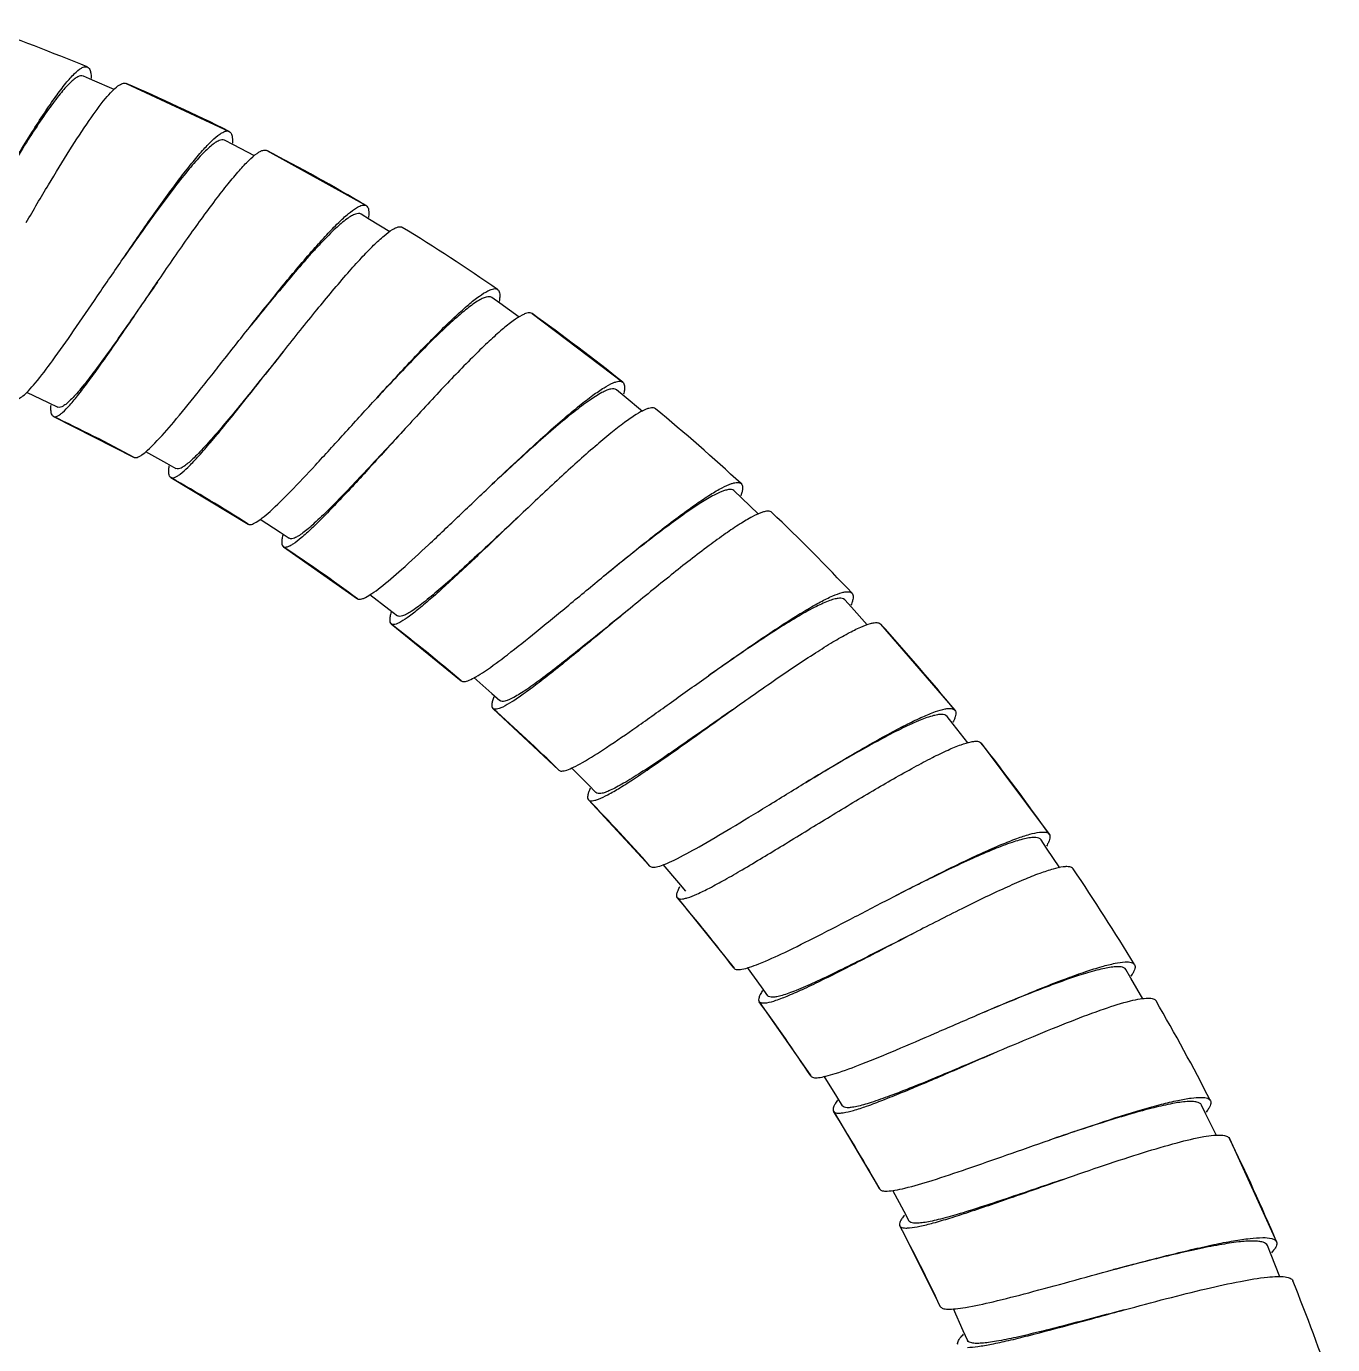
# Model space of a CAD drawing. Header units: millimetres. Extents: x 1035 to 2065, y 1005 to 1731.
# Drawn here: x 1370.7 to 1433.4, y 1476.9 to 1540.2 of the extents above; entities that cross this region are included whole.
import ezdxf

# ---------------------------------------------------------------- set-up
doc = ezdxf.new("R2010")
doc.units = ezdxf.units.MM

msp = doc.modelspace()

# ---------------------------------------------------------------- linework, layer by layer
at = {"color": 7, "linetype": 'Continuous'}
for p, q in [((1375.447, 1537.466), (1380.397, 1535.162)), ((1382.199, 1534.245), (1386.974, 1531.597)), ((1394.937, 1526.415), (1399.292, 1523.121)), ((1371.962, 1521.474), (1375.829, 1519.513)), ((1377.593, 1518.539), (1377.593, 1518.539)), ((1377.593, 1518.539), (1381.312, 1516.31)), ((1383.004, 1515.213), (1383.004, 1515.213)), ((1383.004, 1515.213), (1386.556, 1512.727)), ((1410.262, 1512.318), (1409.942, 1512.673)), ((1411.029, 1511.469), (1410.262, 1512.318)), ((1388.166, 1511.514), (1391.534, 1508.784)), ((1411.667, 1511.511), (1415.231, 1507.375)), ((1393.054, 1507.46), (1396.221, 1504.498)), ((1415.15, 1506.703), (1414.857, 1507.08)), ((1415.857, 1505.8), (1415.15, 1506.703)), ((1416.497, 1505.797), (1419.76, 1501.42)), ((1397.644, 1503.07), (1400.594, 1499.893)), ((1419.634, 1500.753), (1419.367, 1501.149)), ((1420.273, 1499.806), (1419.634, 1500.753)), ((1401.213, 1499.965), (1401.957, 1499.09)), ((1401.957, 1499.09), (1402.295, 1498.69)), ((1401.913, 1498.368), (1401.913, 1498.368)), ((1401.913, 1498.368), (1404.631, 1494.99)), ((1405.255, 1495.018), (1405.936, 1494.092)), ((1423.683, 1494.505), (1423.445, 1494.919)), ((1424.255, 1493.514), (1423.683, 1494.505)), ((1405.936, 1494.092), (1406.244, 1493.67)), ((1405.839, 1493.376), (1405.839, 1493.376)), ((1405.839, 1493.376), (1408.312, 1489.815)), ((1408.935, 1489.799), (1409.549, 1488.826)), ((1409.549, 1488.826), (1409.826, 1488.385)), ((1409.403, 1488.119), (1411.618, 1484.392)), ((1427.282, 1487.988), (1427.074, 1488.418)), ((1427.782, 1486.957), (1427.282, 1487.988)), ((1428.407, 1486.82), (1428.407, 1486.819)), ((1428.407, 1486.82), (1430.676, 1481.854)), ((1412.239, 1484.332), (1412.782, 1483.32)), ((1412.782, 1483.32), (1413.028, 1482.859)), ((1412.586, 1482.624), (1414.533, 1478.75)), ((1430.413, 1481.228), (1430.235, 1481.672)), ((1430.676, 1481.854), (1430.676, 1481.854)), ((1430.838, 1480.167), (1430.413, 1481.228)), ((1415.15, 1478.646), (1415.62, 1477.598)), ((1415.62, 1477.598), (1415.833, 1477.122))]:
    msp.add_line(p, q, dxfattribs=at)
for points in [[(1374.883, 1537.166), (1373.834, 1537.625), (1373.397, 1537.817)], [(1381.614, 1533.985), (1380.599, 1534.517), (1380.177, 1534.739)], [(1388.105, 1530.337), (1387.133, 1530.937), (1386.727, 1531.189)], [(1394.321, 1526.24), (1393.393, 1526.909), (1393.006, 1527.188)], [(1370.667, 1522.642), (1371.706, 1522.15), (1372.178, 1521.925)], [(1400.234, 1521.714), (1399.354, 1522.448), (1398.988, 1522.754)], [(1376.386, 1519.797), (1377.388, 1519.232), (1377.842, 1518.975)], [(1405.813, 1516.783), (1404.987, 1517.577), (1404.645, 1517.907)], [(1381.887, 1516.552), (1382.846, 1515.918), (1383.281, 1515.629)], [(1387.146, 1512.928), (1388.058, 1512.229), (1388.472, 1511.91)], [(1392.139, 1508.943), (1392.999, 1508.181), (1393.389, 1507.834)], [(1396.834, 1504.614), (1397.639, 1503.792), (1398.002, 1503.42)]]:
    msp.add_lwpolyline(points, dxfattribs=at)
for centre, radius, start, end in [((1333.251, 1440.335), 105.901, 67.61284, 70.56701), ((1333.248, 1440.327), 105.909, 63.56492, 66.51886), ((1333.254, 1440.338), 105.897, 59.5169, 62.47119), ((1333.257, 1440.341), 105.892, 55.46889, 58.42339), ((1333.257, 1440.339), 105.894, 51.42096, 54.37538), ((1333.255, 1440.34), 89.894, 61.73162, 64.49536), ((1333.252, 1440.331), 105.903, 47.37312, 50.3272), ((1333.252, 1440.334), 89.901, 57.6837, 60.44726), ((1333.25, 1440.329), 105.906, 43.32517, 46.2792), ((1333.248, 1440.328), 89.908, 53.63575, 56.39908), ((1333.255, 1440.336), 89.897, 49.58774, 52.35135), ((1333.259, 1440.336), 105.895, 39.27713, 42.23152), ((1333.259, 1440.338), 89.893, 45.53979, 48.30357), ((1333.262, 1440.337), 105.892, 35.22918, 38.18363), ((1333.259, 1440.336), 89.895, 41.4919, 44.25556), ((1333.26, 1440.334), 105.895, 31.18125, 34.13564), ((1333.253, 1440.33), 89.903, 37.44394, 40.20745), ((1333.251, 1440.329), 89.905, 33.39598, 36.15939), ((1333.25, 1440.328), 105.907, 27.1334, 30.0874), ((1333.259, 1440.333), 89.896, 29.34802, 32.11163), ((1333.254, 1440.329), 105.903, 23.08543, 26.03953), ((1333.262, 1440.333), 89.893, 25.30009, 28.06384), ((1333.263, 1440.332), 105.893, 19.03734, 21.9918)]:
    msp.add_arc(centre, radius, start, end, dxfattribs=at)
for points, knots in [([(1368.927, 1531.795), (1369.372, 1532.557), (1370.028, 1533.668), (1370.899, 1535.08), (1371.494, 1536.005), (1372.037, 1536.797), (1372.515, 1537.434), (1372.919, 1537.897), (1373.182, 1538.131), (1373.305, 1538.201)], [0, 0, 0, 0, 0.339761, 0.496617, 0.639052, 0.763309, 0.866223, 0.945432, 1, 1, 1, 1]), ([(1373.395, 1537.814), (1373.314, 1537.849), (1373.138, 1537.797), (1372.942, 1537.66), (1372.646, 1537.396), (1372.235, 1536.915), (1371.685, 1536.178), (1371.062, 1535.259), (1370.122, 1533.787), (1369.413, 1532.61), (1368.928, 1531.797)], [0, 0, 0, 0, 0.035025, 0.062022, 0.096718, 0.189584, 0.311567, 0.458874, 0.626898, 1, 1, 1, 1]), ([(1373.305, 1538.201), (1373.331, 1538.216), (1373.415, 1538.259), (1373.523, 1538.279), (1373.584, 1538.254)], [0, 0, 0, 0, 0.31312, 1, 1, 1, 1]), ([(1373.584, 1538.254), (1373.653, 1538.226), (1373.73, 1538.096), (1373.766, 1537.903), (1373.775, 1537.775), (1373.776, 1537.705)], [0, 0, 0, 0, 0.37215, 0.648604, 1, 1, 1, 1]), ([(1374.459, 1536.736), (1374.562, 1536.86), (1374.749, 1537.073), (1374.991, 1537.3), (1375.164, 1537.417), (1375.291, 1537.478), (1375.395, 1537.488), (1375.447, 1537.466)], [0, 0, 0, 0, 0.379195, 0.667318, 0.777741, 0.867496, 1, 1, 1, 1]), ([(1370.653, 1530.786), (1371.006, 1531.392), (1371.693, 1532.56), (1372.693, 1534.198), (1373.594, 1535.586), (1374.18, 1536.399), (1374.459, 1536.736)], [0, 0, 0, 0, 0.297558, 0.575254, 0.814569, 1, 1, 1, 1]), ([(1375.295, 1529.048), (1375.762, 1529.731), (1376.652, 1531.022), (1377.754, 1532.549), (1378.569, 1533.595), (1379.084, 1534.21), (1379.528, 1534.683), (1379.812, 1534.935), (1379.945, 1535.028)], [0, 0, 0, 0, 0.326829, 0.619333, 0.744001, 0.85035, 0.936145, 1, 1, 1, 1]), ([(1380.176, 1534.738), (1380.097, 1534.779), (1379.917, 1534.739), (1379.712, 1534.613), (1379.398, 1534.37), (1378.954, 1533.919), (1378.353, 1533.222), (1377.668, 1532.35), (1376.626, 1530.949), (1375.837, 1529.827), (1375.297, 1529.051)], [0, 0, 0, 0, 0.03509, 0.06226, 0.097152, 0.190047, 0.31195, 0.459335, 0.627248, 1, 1, 1, 1]), ([(1379.945, 1535.028), (1379.99, 1535.059), (1380.074, 1535.112), (1380.22, 1535.179), (1380.34, 1535.19), (1380.397, 1535.162)], [0, 0, 0, 0, 0.3385, 0.610981, 1, 1, 1, 1]), ([(1380.397, 1535.162), (1380.464, 1535.129), (1380.53, 1534.994), (1380.553, 1534.799), (1380.553, 1534.671), (1380.549, 1534.6)], [0, 0, 0, 0, 0.372015, 0.648496, 1, 1, 1, 1]), ([(1376.946, 1527.92), (1377.424, 1528.621), (1378.339, 1529.95), (1379.475, 1531.525), (1380.314, 1532.609), (1380.845, 1533.249), (1381.303, 1533.742), (1381.597, 1534.006), (1381.734, 1534.103)], [0, 0, 0, 0, 0.324779, 0.617504, 0.742672, 0.849559, 0.935838, 1, 1, 1, 1]), ([(1381.734, 1534.103), (1381.78, 1534.136), (1381.868, 1534.192), (1382.017, 1534.263), (1382.141, 1534.274), (1382.199, 1534.245)], [0, 0, 0, 0, 0.341639, 0.614714, 1, 1, 1, 1]), ([(1381.454, 1525.86), (1381.969, 1526.509), (1382.948, 1527.734), (1384.157, 1529.181), (1385.043, 1530.167), (1385.601, 1530.743), (1386.076, 1531.183), (1386.378, 1531.414), (1386.516, 1531.497)], [0, 0, 0, 0, 0.327035, 0.619638, 0.744296, 0.850588, 0.936286, 1, 1, 1, 1]), ([(1386.516, 1531.497), (1386.563, 1531.525), (1386.651, 1531.571), (1386.8, 1531.627), (1386.919, 1531.629), (1386.974, 1531.597)], [0, 0, 0, 0, 0.338161, 0.610511, 1, 1, 1, 1]), ([(1386.974, 1531.597), (1387.028, 1531.565), (1387.084, 1531.457), (1387.102, 1531.296), (1387.101, 1531.195), (1387.097, 1531.14)], [0, 0, 0, 0, 0.387637, 0.66, 1, 1, 1, 1]), ([(1386.727, 1531.188), (1386.652, 1531.235), (1386.47, 1531.209), (1386.256, 1531.101), (1385.927, 1530.883), (1385.452, 1530.465), (1384.941, 1529.95), (1384.475, 1529.45), (1383.941, 1528.854), (1382.919, 1527.664), (1382.051, 1526.599), (1381.456, 1525.862)], [0, 0, 0, 0, 0.034996, 0.061954, 0.096516, 0.189154, 0.311224, 0.382054, 0.458641, 0.626607, 1, 1, 1, 1]), ([(1383.021, 1524.618), (1383.548, 1525.284), (1384.555, 1526.545), (1385.798, 1528.035), (1386.712, 1529.058), (1387.287, 1529.659), (1387.779, 1530.118), (1388.09, 1530.36), (1388.234, 1530.447)], [0, 0, 0, 0, 0.324842, 0.617594, 0.742759, 0.849629, 0.935878, 1, 1, 1, 1]), ([(1388.234, 1530.447), (1388.282, 1530.476), (1388.373, 1530.526), (1388.527, 1530.586), (1388.651, 1530.588), (1388.706, 1530.555)], [0, 0, 0, 0, 0.341502, 0.614532, 1, 1, 1, 1]), ([(1371.087, 1523.079), (1371.378, 1523.426), (1372.002, 1524.255), (1372.987, 1525.658), (1374.104, 1527.296), (1374.888, 1528.453), (1375.295, 1529.048)], [0, 0, 0, 0, 0.185771, 0.425965, 0.703881, 1, 1, 1, 1]), ([(1376.948, 1527.922), (1376.397, 1527.131), (1375.601, 1525.978), (1374.572, 1524.52), (1373.901, 1523.602), (1373.391, 1522.945), (1373.027, 1522.521), (1372.803, 1522.281), (1372.604, 1522.097), (1372.421, 1521.958), (1372.252, 1521.891), (1372.178, 1521.926)], [0, 0, 0, 0, 0.373473, 0.542574, 0.691294, 0.814202, 0.864672, 0.90727, 0.94178, 0.968255, 1, 1, 1, 1]), ([(1372.395, 1521.669), (1372.519, 1521.778), (1372.787, 1522.063), (1373.209, 1522.577), (1373.706, 1523.233), (1374.495, 1524.334), (1375.581, 1525.911), (1376.474, 1527.229), (1376.946, 1527.92)], [0, 0, 0, 0, 0.064265, 0.150808, 0.257919, 0.383166, 0.67565, 1, 1, 1, 1]), ([(1387.372, 1522.244), (1387.931, 1522.854), (1388.994, 1524.006), (1390.3, 1525.363), (1391.253, 1526.283), (1391.85, 1526.82), (1392.355, 1527.225), (1392.673, 1527.435), (1392.817, 1527.508)], [0, 0, 0, 0, 0.326873, 0.619392, 0.744055, 0.850393, 0.936171, 1, 1, 1, 1]), ([(1393.005, 1527.187), (1392.933, 1527.239), (1392.75, 1527.224), (1392.529, 1527.131), (1392.185, 1526.935), (1391.681, 1526.551), (1390.989, 1525.946), (1390.187, 1525.179), (1388.959, 1523.938), (1388.019, 1522.938), (1387.374, 1522.245)], [0, 0, 0, 0, 0.035072, 0.062112, 0.09686, 0.189707, 0.311658, 0.458994, 0.627003, 1, 1, 1, 1]), ([(1392.817, 1527.508), (1392.866, 1527.532), (1392.957, 1527.573), (1393.111, 1527.619), (1393.231, 1527.613), (1393.283, 1527.577)], [0, 0, 0, 0, 0.338438, 0.610913, 1, 1, 1, 1]), ([(1393.283, 1527.577), (1393.335, 1527.541), (1393.382, 1527.43), (1393.39, 1527.27), (1393.381, 1527.17), (1393.374, 1527.115)], [0, 0, 0, 0, 0.388041, 0.660289, 1, 1, 1, 1]), ([(1394.937, 1526.415), (1394.885, 1526.452), (1394.76, 1526.458), (1394.602, 1526.41), (1394.507, 1526.367), (1394.456, 1526.34)], [0, 0, 0, 0, 0.385707, 0.658826, 1, 1, 1, 1]), ([(1376.83, 1520.196), (1377.144, 1520.521), (1377.826, 1521.305), (1378.909, 1522.635), (1380.14, 1524.194), (1381.006, 1525.294), (1381.454, 1525.86)], [0, 0, 0, 0, 0.185532, 0.425688, 0.703709, 1, 1, 1, 1]), ([(1394.456, 1526.34), (1394.307, 1526.264), (1393.98, 1526.043), (1393.457, 1525.62), (1392.841, 1525.062), (1391.857, 1524.107), (1390.514, 1522.707), (1389.421, 1521.52), (1388.848, 1520.894)], [0, 0, 0, 0, 0.064146, 0.150425, 0.257326, 0.382496, 0.675211, 1, 1, 1, 1]), ([(1383.023, 1524.619), (1382.418, 1523.869), (1381.543, 1522.775), (1380.413, 1521.394), (1379.678, 1520.524), (1379.123, 1519.905), (1378.73, 1519.507), (1378.489, 1519.284), (1378.278, 1519.115), (1378.085, 1518.989), (1377.913, 1518.935), (1377.842, 1518.975)], [0, 0, 0, 0, 0.37352, 0.542539, 0.69127, 0.814344, 0.864855, 0.907468, 0.941967, 0.968335, 1, 1, 1, 1]), ([(1378.04, 1518.703), (1378.172, 1518.804), (1378.459, 1519.069), (1378.917, 1519.552), (1379.459, 1520.172), (1380.324, 1521.214), (1381.519, 1522.71), (1382.502, 1523.962), (1383.021, 1524.618)], [0, 0, 0, 0, 0.064316, 0.150895, 0.258026, 0.383278, 0.675727, 1, 1, 1, 1]), ([(1370.133, 1522.322), (1370.178, 1522.301), (1370.276, 1522.319), (1370.39, 1522.383), (1370.557, 1522.506), (1370.794, 1522.739), (1370.983, 1522.954), (1371.087, 1523.079)], [0, 0, 0, 0, 0.119965, 0.207472, 0.317784, 0.610711, 1, 1, 1, 1]), ([(1393.021, 1518.22), (1393.621, 1518.789), (1394.762, 1519.862), (1396.16, 1521.123), (1397.175, 1521.973), (1397.808, 1522.466), (1398.341, 1522.835), (1398.672, 1523.022), (1398.821, 1523.085)], [0, 0, 0, 0, 0.326802, 0.619277, 0.743939, 0.850297, 0.936114, 1, 1, 1, 1]), ([(1398.987, 1522.753), (1398.918, 1522.81), (1398.733, 1522.806), (1398.506, 1522.728), (1398.149, 1522.557), (1397.62, 1522.21), (1396.887, 1521.655), (1396.034, 1520.947), (1394.721, 1519.797), (1393.714, 1518.866), (1393.023, 1518.221)], [0, 0, 0, 0, 0.035253, 0.062403, 0.097117, 0.189758, 0.311901, 0.459337, 0.627076, 1, 1, 1, 1]), ([(1398.821, 1523.085), (1398.872, 1523.106), (1398.966, 1523.14), (1399.123, 1523.175), (1399.242, 1523.161), (1399.292, 1523.121)], [0, 0, 0, 0, 0.338591, 0.61111, 1, 1, 1, 1]), ([(1399.292, 1523.121), (1399.341, 1523.082), (1399.381, 1522.968), (1399.377, 1522.808), (1399.362, 1522.709), (1399.35, 1522.655)], [0, 0, 0, 0, 0.388227, 0.660413, 1, 1, 1, 1]), ([(1371.962, 1521.474), (1371.9, 1521.504), (1371.85, 1521.64), (1371.837, 1521.827), (1371.842, 1521.954), (1371.847, 1522.025)], [0, 0, 0, 0, 0.350944, 0.633402, 1, 1, 1, 1]), ([(1382.357, 1516.918), (1382.694, 1517.221), (1383.429, 1517.954), (1384.604, 1519.205), (1385.943, 1520.673), (1386.885, 1521.71), (1387.372, 1522.244)], [0, 0, 0, 0, 0.185443, 0.425587, 0.703646, 1, 1, 1, 1]), ([(1371.962, 1521.474), (1372.015, 1521.448), (1372.134, 1521.479), (1372.269, 1521.564), (1372.351, 1521.63), (1372.395, 1521.669)], [0, 0, 0, 0, 0.362886, 0.642013, 1, 1, 1, 1]), ([(1400.374, 1521.804), (1400.22, 1521.738), (1399.877, 1521.541), (1399.326, 1521.156), (1398.672, 1520.642), (1397.624, 1519.759), (1396.186, 1518.458), (1395.013, 1517.353), (1394.398, 1516.769)], [0, 0, 0, 0, 0.064219, 0.150548, 0.257474, 0.382643, 0.675304, 1, 1, 1, 1]), ([(1400.861, 1521.845), (1400.811, 1521.887), (1400.686, 1521.901), (1400.524, 1521.864), (1400.426, 1521.827), (1400.374, 1521.804)], [0, 0, 0, 0, 0.385457, 0.658642, 1, 1, 1, 1]), ([(1388.85, 1520.896), (1388.193, 1520.19), (1387.242, 1519.16), (1386.018, 1517.861), (1385.223, 1517.046), (1384.626, 1516.468), (1384.206, 1516.1), (1383.951, 1515.894), (1383.727, 1515.74), (1383.526, 1515.628), (1383.349, 1515.584), (1383.281, 1515.629)], [0, 0, 0, 0, 0.373527, 0.542586, 0.691295, 0.814186, 0.864587, 0.907161, 0.941675, 0.968174, 1, 1, 1, 1]), ([(1388.848, 1520.894), (1388.283, 1520.276), (1387.213, 1519.098), (1385.917, 1517.687), (1384.979, 1516.71), (1384.395, 1516.129), (1383.904, 1515.679), (1383.599, 1515.436), (1383.46, 1515.345)], [0, 0, 0, 0, 0.324329, 0.61681, 0.742064, 0.84917, 0.935713, 1, 1, 1, 1]), ([(1375.829, 1519.513), (1375.873, 1519.49), (1375.97, 1519.501), (1376.089, 1519.556), (1376.263, 1519.665), (1376.515, 1519.88), (1376.717, 1520.08), (1376.83, 1520.196)], [0, 0, 0, 0, 0.120139, 0.207672, 0.317979, 0.610833, 1, 1, 1, 1]), ([(1377.593, 1518.539), (1377.534, 1518.573), (1377.493, 1518.713), (1377.494, 1518.901), (1377.508, 1519.028), (1377.518, 1519.098)], [0, 0, 0, 0, 0.35075, 0.633278, 1, 1, 1, 1]), ([(1377.593, 1518.539), (1377.645, 1518.509), (1377.766, 1518.531), (1377.907, 1518.607), (1377.993, 1518.668), (1378.04, 1518.703)], [0, 0, 0, 0, 0.362649, 0.641842, 1, 1, 1, 1]), ([(1387.637, 1513.257), (1387.994, 1513.534), (1388.78, 1514.214), (1390.041, 1515.38), (1391.482, 1516.752), (1392.496, 1517.721), (1393.021, 1518.22)], [0, 0, 0, 0, 0.185249, 0.425358, 0.703504, 1, 1, 1, 1]), ([(1398.372, 1513.806), (1399.011, 1514.332), (1400.227, 1515.324), (1401.712, 1516.484), (1402.786, 1517.261), (1403.452, 1517.708), (1404.009, 1518.037), (1404.352, 1518.199), (1404.505, 1518.251)], [0, 0, 0, 0, 0.327121, 0.619757, 0.744409, 0.850678, 0.936337, 1, 1, 1, 1]), ([(1404.505, 1518.251), (1404.556, 1518.268), (1404.652, 1518.295), (1404.809, 1518.318), (1404.926, 1518.295), (1404.972, 1518.253)], [0, 0, 0, 0, 0.338006, 0.610315, 1, 1, 1, 1]), ([(1404.972, 1518.253), (1405.018, 1518.21), (1405.05, 1518.094), (1405.035, 1517.934), (1405.012, 1517.836), (1404.997, 1517.783)], [0, 0, 0, 0, 0.388175, 0.660378, 1, 1, 1, 1]), ([(1404.514, 1517.964), (1404.465, 1517.971), (1404.349, 1517.965), (1404.064, 1517.89), (1403.618, 1517.679), (1402.988, 1517.304), (1402.23, 1516.791), (1401.365, 1516.162), (1400.06, 1515.163), (1399.058, 1514.361), (1398.373, 1513.807)], [0, 0, 0, 0, 0.019888, 0.045808, 0.117818, 0.216872, 0.340378, 0.48488, 0.646396, 1, 1, 1, 1]), ([(1404.644, 1517.906), (1404.635, 1517.913), (1404.598, 1517.943), (1404.55, 1517.958), (1404.514, 1517.964)], [0, 0, 0, 0, 0.234384, 1, 1, 1, 1]), ([(1381.312, 1516.31), (1381.355, 1516.283), (1381.453, 1516.287), (1381.574, 1516.334), (1381.756, 1516.43), (1382.021, 1516.626), (1382.237, 1516.81), (1382.357, 1516.918)], [0, 0, 0, 0, 0.120227, 0.207776, 0.318083, 0.610902, 1, 1, 1, 1]), ([(1394.4, 1516.77), (1393.694, 1516.113), (1392.673, 1515.152), (1391.36, 1513.943), (1390.509, 1513.186), (1389.872, 1512.65), (1389.428, 1512.312), (1389.158, 1512.125), (1388.925, 1511.988), (1388.716, 1511.891), (1388.538, 1511.861), (1388.473, 1511.91)], [0, 0, 0, 0, 0.373567, 0.542658, 0.69141, 0.814395, 0.864875, 0.907425, 0.941864, 0.968271, 1, 1, 1, 1]), ([(1394.398, 1516.769), (1393.79, 1516.192), (1392.639, 1515.092), (1391.245, 1513.775), (1390.24, 1512.866), (1389.617, 1512.328), (1389.095, 1511.914), (1388.774, 1511.693), (1388.629, 1511.613)], [0, 0, 0, 0, 0.324417, 0.61695, 0.742204, 0.849286, 0.935784, 1, 1, 1, 1]), ([(1405.962, 1516.864), (1405.804, 1516.809), (1405.449, 1516.638), (1404.872, 1516.293), (1404.183, 1515.827), (1403.075, 1515.02), (1401.547, 1513.822), (1400.298, 1512.801), (1399.643, 1512.262)], [0, 0, 0, 0, 0.064054, 0.150266, 0.257127, 0.382289, 0.675069, 1, 1, 1, 1]), ([(1406.446, 1516.869), (1406.4, 1516.913), (1406.278, 1516.937), (1406.115, 1516.912), (1406.016, 1516.882), (1405.962, 1516.864)], [0, 0, 0, 0, 0.386037, 0.659058, 1, 1, 1, 1]), ([(1382.968, 1515.774), (1382.953, 1515.705), (1382.93, 1515.58), (1382.916, 1515.393), (1382.947, 1515.251), (1383.004, 1515.213)], [0, 0, 0, 0, 0.366508, 0.648951, 1, 1, 1, 1]), ([(1383.46, 1515.345), (1383.411, 1515.313), (1383.32, 1515.259), (1383.175, 1515.194), (1383.053, 1515.18), (1383.004, 1515.213)], [0, 0, 0, 0, 0.358381, 0.637544, 1, 1, 1, 1]), ([(1392.654, 1509.238), (1393.03, 1509.49), (1393.861, 1510.113), (1395.201, 1511.186), (1396.734, 1512.452), (1397.813, 1513.347), (1398.372, 1513.806)], [0, 0, 0, 0, 0.185412, 0.425555, 0.703632, 1, 1, 1, 1]), ([(1386.556, 1512.727), (1386.596, 1512.698), (1386.694, 1512.695), (1386.818, 1512.732), (1387.005, 1512.815), (1387.283, 1512.99), (1387.51, 1513.158), (1387.637, 1513.257)], [0, 0, 0, 0, 0.120443, 0.208022, 0.318321, 0.611042, 1, 1, 1, 1]), ([(1403.397, 1509.026), (1404.071, 1509.505), (1405.352, 1510.408), (1406.914, 1511.459), (1408.039, 1512.158), (1408.735, 1512.556), (1409.314, 1512.846), (1409.668, 1512.984), (1409.824, 1513.025)], [0, 0, 0, 0, 0.326915, 0.61944, 0.744096, 0.850422, 0.936186, 1, 1, 1, 1]), ([(1409.942, 1512.673), (1409.882, 1512.739), (1409.699, 1512.762), (1409.463, 1512.717), (1409.086, 1512.598), (1408.514, 1512.33), (1407.71, 1511.884), (1406.765, 1511.303), (1405.303, 1510.349), (1404.174, 1509.568), (1403.398, 1509.027)], [0, 0, 0, 0, 0.035144, 0.062277, 0.096995, 0.189514, 0.311541, 0.45908, 0.626937, 1, 1, 1, 1]), ([(1409.824, 1513.025), (1409.877, 1513.039), (1409.975, 1513.06), (1410.134, 1513.072), (1410.25, 1513.041), (1410.294, 1512.995)], [0, 0, 0, 0, 0.338412, 0.61088, 1, 1, 1, 1]), ([(1410.294, 1512.995), (1410.337, 1512.949), (1410.36, 1512.83), (1410.334, 1512.671), (1410.304, 1512.575), (1410.285, 1512.522)], [0, 0, 0, 0, 0.387679, 0.660021, 1, 1, 1, 1]), ([(1388.17, 1512.076), (1388.15, 1512.008), (1388.119, 1511.885), (1388.091, 1511.7), (1388.113, 1511.556), (1388.166, 1511.514)], [0, 0, 0, 0, 0.36645, 0.648867, 1, 1, 1, 1]), ([(1399.644, 1512.263), (1398.894, 1511.657), (1397.808, 1510.771), (1396.412, 1509.657), (1395.51, 1508.962), (1394.837, 1508.473), (1394.369, 1508.167), (1394.087, 1507.999), (1393.845, 1507.878), (1393.63, 1507.796), (1393.45, 1507.78), (1393.389, 1507.834)], [0, 0, 0, 0, 0.373558, 0.542623, 0.691347, 0.814394, 0.864903, 0.907531, 0.942024, 0.968358, 1, 1, 1, 1]), ([(1399.643, 1512.262), (1398.996, 1511.73), (1397.771, 1510.714), (1396.289, 1509.5), (1395.222, 1508.664), (1394.562, 1508.172), (1394.013, 1507.795), (1393.676, 1507.597), (1393.525, 1507.527)], [0, 0, 0, 0, 0.324244, 0.616689, 0.741948, 0.849075, 0.935658, 1, 1, 1, 1]), ([(1388.629, 1511.613), (1388.578, 1511.584), (1388.484, 1511.537), (1388.335, 1511.482), (1388.213, 1511.478), (1388.166, 1511.514)], [0, 0, 0, 0, 0.358217, 0.637286, 1, 1, 1, 1]), ([(1404.555, 1507.397), (1405.246, 1507.889), (1406.564, 1508.818), (1408.173, 1509.902), (1409.335, 1510.629), (1410.055, 1511.046), (1410.654, 1511.349), (1411.021, 1511.495), (1411.183, 1511.538)], [0, 0, 0, 0, 0.324837, 0.617567, 0.742725, 0.849596, 0.935856, 1, 1, 1, 1]), ([(1411.183, 1511.538), (1411.238, 1511.553), (1411.339, 1511.576), (1411.504, 1511.59), (1411.624, 1511.558), (1411.667, 1511.511)], [0, 0, 0, 0, 0.341608, 0.614683, 1, 1, 1, 1]), ([(1391.534, 1508.784), (1391.572, 1508.751), (1391.67, 1508.741), (1391.797, 1508.77), (1391.99, 1508.84), (1392.28, 1508.996), (1392.519, 1509.148), (1392.654, 1509.238)], [0, 0, 0, 0, 0.120247, 0.207791, 0.318094, 0.610904, 1, 1, 1, 1]), ([(1397.353, 1504.863), (1397.746, 1505.087), (1398.621, 1505.65), (1400.037, 1506.627), (1401.661, 1507.786), (1402.805, 1508.605), (1403.397, 1509.026)], [0, 0, 0, 0, 0.184776, 0.424805, 0.703159, 1, 1, 1, 1]), ([(1393.099, 1508.022), (1393.074, 1507.956), (1393.034, 1507.834), (1392.993, 1507.651), (1393.004, 1507.505), (1393.054, 1507.46)], [0, 0, 0, 0, 0.366642, 0.649146, 1, 1, 1, 1]), ([(1393.525, 1507.527), (1393.472, 1507.502), (1393.375, 1507.461), (1393.221, 1507.416), (1393.099, 1507.42), (1393.054, 1507.46)], [0, 0, 0, 0, 0.358554, 0.637768, 1, 1, 1, 1]), ([(1408.073, 1503.903), (1408.779, 1504.333), (1410.12, 1505.143), (1411.751, 1506.081), (1412.922, 1506.698), (1413.644, 1507.046), (1414.242, 1507.295), (1414.605, 1507.408), (1414.764, 1507.438)], [0, 0, 0, 0, 0.326848, 0.619333, 0.74399, 0.850333, 0.936132, 1, 1, 1, 1]), ([(1414.764, 1507.438), (1414.818, 1507.448), (1414.917, 1507.462), (1415.078, 1507.463), (1415.191, 1507.424), (1415.231, 1507.375)], [0, 0, 0, 0, 0.338546, 0.611059, 1, 1, 1, 1]), ([(1404.557, 1507.397), (1403.765, 1506.845), (1402.619, 1506.037), (1401.147, 1505.024), (1400.198, 1504.394), (1399.492, 1503.954), (1399.004, 1503.682), (1398.71, 1503.534), (1398.46, 1503.431), (1398.24, 1503.365), (1398.059, 1503.361), (1398.003, 1503.42)], [0, 0, 0, 0, 0.373749, 0.542895, 0.691567, 0.81455, 0.865049, 0.907652, 0.94207, 0.9684, 1, 1, 1, 1]), ([(1398.118, 1503.103), (1398.272, 1503.162), (1398.622, 1503.337), (1399.197, 1503.673), (1399.891, 1504.117), (1401.013, 1504.878), (1402.579, 1505.982), (1403.873, 1506.911), (1404.555, 1507.397)], [0, 0, 0, 0, 0.064238, 0.150768, 0.257879, 0.383136, 0.675647, 1, 1, 1, 1]), ([(1414.855, 1507.079), (1414.799, 1507.148), (1414.618, 1507.184), (1414.38, 1507.155), (1413.996, 1507.064), (1413.406, 1506.836), (1412.573, 1506.448), (1411.59, 1505.935), (1410.066, 1505.087), (1408.886, 1504.389), (1408.074, 1503.904)], [0, 0, 0, 0, 0.035259, 0.062383, 0.097054, 0.189695, 0.311852, 0.459267, 0.627023, 1, 1, 1, 1]), ([(1415.231, 1507.375), (1415.271, 1507.326), (1415.286, 1507.207), (1415.249, 1507.051), (1415.213, 1506.958), (1415.191, 1506.908)], [0, 0, 0, 0, 0.38828, 0.660444, 1, 1, 1, 1]), ([(1409.113, 1502.196), (1409.837, 1502.638), (1411.216, 1503.472), (1412.897, 1504.439), (1414.107, 1505.082), (1414.854, 1505.447), (1415.473, 1505.707), (1415.85, 1505.827), (1416.014, 1505.859)], [0, 0, 0, 0, 0.324781, 0.617478, 0.742635, 0.849521, 0.935812, 1, 1, 1, 1]), ([(1416.014, 1505.859), (1416.07, 1505.87), (1416.173, 1505.885), (1416.339, 1505.888), (1416.456, 1505.848), (1416.497, 1505.797)], [0, 0, 0, 0, 0.341724, 0.614844, 1, 1, 1, 1]), ([(1396.221, 1504.498), (1396.257, 1504.464), (1396.352, 1504.446), (1396.479, 1504.465), (1396.673, 1504.52), (1396.969, 1504.652), (1397.215, 1504.784), (1397.353, 1504.863)], [0, 0, 0, 0, 0.12084, 0.208463, 0.318743, 0.6113, 1, 1, 1, 1]), ([(1401.758, 1500.181), (1402.166, 1500.377), (1403.078, 1500.877), (1404.558, 1501.752), (1406.257, 1502.791), (1407.454, 1503.526), (1408.073, 1503.903)], [0, 0, 0, 0, 0.185119, 0.425213, 0.70342, 1, 1, 1, 1]), ([(1397.727, 1503.627), (1397.698, 1503.562), (1397.649, 1503.444), (1397.596, 1503.265), (1397.597, 1503.119), (1397.644, 1503.07)], [0, 0, 0, 0, 0.366411, 0.64882, 1, 1, 1, 1]), ([(1397.644, 1503.07), (1397.686, 1503.028), (1397.807, 1503.015), (1397.963, 1503.048), (1398.063, 1503.082), (1398.118, 1503.103)], [0, 0, 0, 0, 0.363017, 0.642097, 1, 1, 1, 1]), ([(1402.387, 1498.367), (1402.546, 1498.415), (1402.907, 1498.564), (1403.504, 1498.859), (1404.228, 1499.253), (1405.401, 1499.933), (1407.041, 1500.925), (1408.398, 1501.76), (1409.113, 1502.196)], [0, 0, 0, 0, 0.06424, 0.150773, 0.257885, 0.383143, 0.675655, 1, 1, 1, 1]), ([(1412.375, 1498.463), (1413.11, 1498.842), (1414.506, 1499.555), (1416.2, 1500.376), (1417.412, 1500.909), (1418.157, 1501.206), (1418.771, 1501.411), (1419.141, 1501.498), (1419.301, 1501.516)], [0, 0, 0, 0, 0.326992, 0.619547, 0.744197, 0.850501, 0.936231, 1, 1, 1, 1]), ([(1419.366, 1501.148), (1419.317, 1501.223), (1419.14, 1501.273), (1418.901, 1501.261), (1418.511, 1501.198), (1417.908, 1501.013), (1417.05, 1500.686), (1416.032, 1500.243), (1414.449, 1499.504), (1413.221, 1498.89), (1412.376, 1498.464)], [0, 0, 0, 0, 0.034999, 0.062079, 0.096745, 0.189183, 0.311016, 0.458618, 0.626658, 1, 1, 1, 1]), ([(1419.301, 1501.516), (1419.355, 1501.523), (1419.454, 1501.529), (1419.613, 1501.519), (1419.723, 1501.472), (1419.76, 1501.42)], [0, 0, 0, 0, 0.338343, 0.610769, 1, 1, 1, 1]), ([(1419.76, 1501.42), (1419.797, 1501.369), (1419.803, 1501.247), (1419.753, 1501.093), (1419.71, 1501.001), (1419.684, 1500.952)], [0, 0, 0, 0, 0.387415, 0.659826, 1, 1, 1, 1]), ([(1400.594, 1499.893), (1400.627, 1499.855), (1400.722, 1499.832), (1400.851, 1499.842), (1401.05, 1499.884), (1401.357, 1499.996), (1401.614, 1500.112), (1401.758, 1500.181)], [0, 0, 0, 0, 0.120575, 0.208165, 0.318453, 0.611115, 1, 1, 1, 1]), ([(1420.435, 1499.854), (1420.269, 1499.834), (1419.886, 1499.741), (1419.25, 1499.525), (1418.479, 1499.214), (1417.226, 1498.659), (1415.482, 1497.81), (1414.046, 1497.075), (1413.293, 1496.686)], [0, 0, 0, 0, 0.064076, 0.150299, 0.257162, 0.38232, 0.67508, 1, 1, 1, 1]), ([(1420.911, 1499.757), (1420.874, 1499.811), (1420.76, 1499.859), (1420.595, 1499.869), (1420.492, 1499.861), (1420.435, 1499.854)], [0, 0, 0, 0, 0.385913, 0.658965, 1, 1, 1, 1]), ([(1401.913, 1498.368), (1401.869, 1498.42), (1401.879, 1498.565), (1401.944, 1498.74), (1402.001, 1498.855), (1402.035, 1498.917)], [0, 0, 0, 0, 0.351187, 0.633586, 1, 1, 1, 1]), ([(1401.913, 1498.368), (1401.951, 1498.322), (1402.071, 1498.301), (1402.229, 1498.323), (1402.331, 1498.35), (1402.387, 1498.367)], [0, 0, 0, 0, 0.36305, 0.642121, 1, 1, 1, 1]), ([(1405.822, 1495.199), (1406.243, 1495.366), (1407.187, 1495.8), (1408.723, 1496.568), (1410.489, 1497.483), (1411.732, 1498.131), (1412.375, 1498.463)], [0, 0, 0, 0, 0.185433, 0.425586, 0.70366, 1, 1, 1, 1]), ([(1413.293, 1496.686), (1412.518, 1496.286), (1411.383, 1495.694), (1409.914, 1494.939), (1408.924, 1494.442), (1408.044, 1494.018), (1407.294, 1493.681), (1406.692, 1493.446), (1406.335, 1493.34), (1406.184, 1493.317)], [0, 0, 0, 0, 0.332161, 0.487061, 0.628921, 0.754018, 0.859097, 0.941607, 1, 1, 1, 1]), ([(1413.294, 1496.687), (1412.433, 1496.252), (1411.185, 1495.614), (1409.586, 1494.819), (1408.558, 1494.329), (1407.796, 1493.992), (1407.274, 1493.791), (1406.963, 1493.686), (1406.7, 1493.619), (1406.472, 1493.584), (1406.293, 1493.605), (1406.244, 1493.671)], [0, 0, 0, 0, 0.373433, 0.542336, 0.691084, 0.814275, 0.864785, 0.907383, 0.941867, 0.968252, 1, 1, 1, 1]), ([(1404.631, 1494.99), (1404.661, 1494.95), (1404.755, 1494.92), (1404.885, 1494.921), (1405.088, 1494.949), (1405.405, 1495.041), (1405.671, 1495.139), (1405.822, 1495.199)], [0, 0, 0, 0, 0.12027, 0.207811, 0.318106, 0.610899, 1, 1, 1, 1]), ([(1416.283, 1492.732), (1417.043, 1493.059), (1418.484, 1493.672), (1420.232, 1494.371), (1421.478, 1494.817), (1422.242, 1495.06), (1422.869, 1495.221), (1423.244, 1495.282), (1423.405, 1495.289)], [0, 0, 0, 0, 0.326955, 0.619486, 0.744137, 0.85045, 0.9362, 1, 1, 1, 1]), ([(1423.445, 1494.919), (1423.401, 1494.997), (1423.226, 1495.057), (1422.986, 1495.062), (1422.72, 1495.038), (1422.403, 1494.981), (1421.874, 1494.855), (1420.692, 1494.493), (1418.769, 1493.766), (1417.157, 1493.099), (1416.285, 1492.733)], [0, 0, 0, 0, 0.035235, 0.062418, 0.097133, 0.139548, 0.18961, 0.311589, 0.626784, 1, 1, 1, 1]), ([(1423.405, 1495.289), (1423.459, 1495.291), (1423.559, 1495.291), (1423.717, 1495.269), (1423.824, 1495.215), (1423.857, 1495.161)], [0, 0, 0, 0, 0.338431, 0.610904, 1, 1, 1, 1]), ([(1423.857, 1495.161), (1423.89, 1495.107), (1423.887, 1494.985), (1423.828, 1494.836), (1423.778, 1494.748), (1423.749, 1494.701)], [0, 0, 0, 0, 0.387632, 0.659985, 1, 1, 1, 1]), ([(1406, 1493.916), (1405.961, 1493.856), (1405.897, 1493.746), (1405.819, 1493.575), (1405.799, 1493.431), (1405.839, 1493.376)], [0, 0, 0, 0, 0.366469, 0.648909, 1, 1, 1, 1]), ([(1423.658, 1493.419), (1423.815, 1493.458), (1424.092, 1493.518), (1424.422, 1493.557), (1424.631, 1493.548), (1424.769, 1493.523), (1424.859, 1493.47), (1424.887, 1493.421)], [0, 0, 0, 0, 0.379258, 0.667433, 0.777866, 0.867613, 1, 1, 1, 1]), ([(1406.184, 1493.317), (1406.111, 1493.306), (1405.992, 1493.291), (1405.866, 1493.338), (1405.839, 1493.376)], [0, 0, 0, 0, 0.614424, 1, 1, 1, 1]), ([(1417.073, 1490.896), (1417.716, 1491.173), (1418.96, 1491.704), (1420.735, 1492.427), (1422.282, 1493.008), (1423.235, 1493.314), (1423.658, 1493.419)], [0, 0, 0, 0, 0.297572, 0.575243, 0.81454, 1, 1, 1, 1]), ([(1409.493, 1489.932), (1409.924, 1490.068), (1410.899, 1490.434), (1412.489, 1491.093), (1414.323, 1491.884), (1415.615, 1492.445), (1416.283, 1492.732)], [0, 0, 0, 0, 0.184682, 0.424704, 0.703104, 1, 1, 1, 1]), ([(1417.075, 1490.896), (1416.184, 1490.522), (1414.893, 1489.974), (1413.241, 1489.293), (1412.18, 1488.877), (1411.396, 1488.595), (1410.861, 1488.431), (1410.543, 1488.349), (1410.277, 1488.301), (1410.048, 1488.282), (1409.87, 1488.316), (1409.827, 1488.386)], [0, 0, 0, 0, 0.373618, 0.542732, 0.691453, 0.814466, 0.864968, 0.907564, 0.941992, 0.968356, 1, 1, 1, 1]), ([(1409.872, 1488.051), (1410.036, 1488.077), (1410.415, 1488.174), (1411.048, 1488.381), (1411.82, 1488.67), (1413.077, 1489.178), (1414.842, 1489.929), (1416.303, 1490.564), (1417.073, 1490.896)], [0, 0, 0, 0, 0.064234, 0.150765, 0.25788, 0.383143, 0.675663, 1, 1, 1, 1]), ([(1408.312, 1489.815), (1408.339, 1489.773), (1408.428, 1489.736), (1408.556, 1489.728), (1408.757, 1489.741), (1409.074, 1489.807), (1409.341, 1489.884), (1409.493, 1489.932)], [0, 0, 0, 0, 0.120946, 0.208591, 0.318872, 0.611385, 1, 1, 1, 1]), ([(1409.601, 1488.646), (1409.558, 1488.589), (1409.486, 1488.484), (1409.397, 1488.319), (1409.367, 1488.177), (1409.403, 1488.119)], [0, 0, 0, 0, 0.366363, 0.64876, 1, 1, 1, 1]), ([(1419.777, 1486.74), (1420.557, 1487.012), (1422.037, 1487.521), (1423.829, 1488.095), (1425.103, 1488.452), (1425.882, 1488.64), (1426.518, 1488.757), (1426.897, 1488.792), (1427.058, 1488.788)], [0, 0, 0, 0, 0.32686, 0.619335, 0.743985, 0.850326, 0.936125, 1, 1, 1, 1]), ([(1427.073, 1488.417), (1427.034, 1488.497), (1426.865, 1488.571), (1426.625, 1488.592), (1426.23, 1488.583), (1425.605, 1488.484), (1424.71, 1488.281), (1423.642, 1487.986), (1421.973, 1487.478), (1420.673, 1487.044), (1419.778, 1486.741)], [0, 0, 0, 0, 0.035119, 0.06233, 0.097161, 0.189896, 0.311771, 0.459255, 0.627156, 1, 1, 1, 1]), ([(1427.058, 1488.788), (1427.113, 1488.786), (1427.213, 1488.779), (1427.37, 1488.746), (1427.473, 1488.684), (1427.502, 1488.628)], [0, 0, 0, 0, 0.338583, 0.611116, 1, 1, 1, 1]), ([(1427.502, 1488.628), (1427.53, 1488.572), (1427.52, 1488.452), (1427.45, 1488.307), (1427.396, 1488.223), (1427.363, 1488.179)], [0, 0, 0, 0, 0.388078, 0.660299, 1, 1, 1, 1]), ([(1409.403, 1488.119), (1409.434, 1488.069), (1409.55, 1488.03), (1409.71, 1488.03), (1409.814, 1488.042), (1409.872, 1488.051)], [0, 0, 0, 0, 0.363041, 0.642111, 1, 1, 1, 1]), ([(1412.829, 1484.432), (1413.269, 1484.538), (1414.266, 1484.835), (1415.895, 1485.379), (1417.772, 1486.036), (1419.094, 1486.502), (1419.777, 1486.74)], [0, 0, 0, 0, 0.185512, 0.425687, 0.70373, 1, 1, 1, 1]), ([(1420.435, 1484.853), (1421.096, 1485.084), (1422.374, 1485.525), (1424.195, 1486.121), (1425.779, 1486.591), (1426.751, 1486.83), (1427.181, 1486.904)], [0, 0, 0, 0, 0.297576, 0.575243, 0.814537, 1, 1, 1, 1]), ([(1427.181, 1486.904), (1427.339, 1486.932), (1427.621, 1486.972), (1427.952, 1486.988), (1428.16, 1486.965), (1428.295, 1486.93), (1428.382, 1486.87), (1428.407, 1486.82)], [0, 0, 0, 0, 0.379252, 0.667425, 0.777859, 0.867609, 1, 1, 1, 1]), ([(1420.437, 1484.852), (1419.522, 1484.543), (1418.196, 1484.087), (1416.5, 1483.525), (1415.412, 1483.184), (1414.61, 1482.958), (1414.066, 1482.833), (1413.743, 1482.773), (1413.474, 1482.744), (1413.243, 1482.741), (1413.068, 1482.787), (1413.028, 1482.859)], [0, 0, 0, 0, 0.373496, 0.542553, 0.691336, 0.814393, 0.864826, 0.907319, 0.941746, 0.968159, 1, 1, 1, 1]), ([(1413.05, 1482.523), (1413.215, 1482.537), (1413.6, 1482.607), (1414.246, 1482.769), (1415.037, 1483.003), (1416.327, 1483.42), (1418.141, 1484.045), (1419.644, 1484.576), (1420.435, 1484.853)], [0, 0, 0, 0, 0.064233, 0.150764, 0.257881, 0.383146, 0.675669, 1, 1, 1, 1]), ([(1411.618, 1484.392), (1411.642, 1484.349), (1411.731, 1484.305), (1411.86, 1484.288), (1412.066, 1484.288), (1412.393, 1484.334), (1412.671, 1484.394), (1412.829, 1484.432)], [0, 0, 0, 0, 0.120256, 0.207794, 0.318088, 0.610886, 1, 1, 1, 1]), ([(1412.821, 1483.135), (1412.775, 1483.082), (1412.695, 1482.982), (1412.594, 1482.824), (1412.554, 1482.684), (1412.586, 1482.624)], [0, 0, 0, 0, 0.366321, 0.648699, 1, 1, 1, 1]), ([(1412.586, 1482.624), (1412.614, 1482.572), (1412.727, 1482.525), (1412.886, 1482.514), (1412.992, 1482.518), (1413.05, 1482.523)], [0, 0, 0, 0, 0.363083, 0.642138, 1, 1, 1, 1]), ([(1422.84, 1480.517), (1423.69, 1480.747), (1424.933, 1481.079), (1426.542, 1481.474), (1427.613, 1481.716), (1428.553, 1481.899), (1429.339, 1482.018), (1429.95, 1482.065), (1430.302, 1482.048), (1430.439, 1482.012)], [0, 0, 0, 0, 0.339754, 0.496577, 0.63898, 0.763216, 0.866133, 0.945374, 1, 1, 1, 1]), ([(1430.235, 1481.672), (1430.203, 1481.755), (1430.039, 1481.841), (1429.803, 1481.879), (1429.409, 1481.898), (1428.78, 1481.846), (1427.873, 1481.706), (1426.786, 1481.487), (1425.084, 1481.098), (1423.755, 1480.756), (1422.84, 1480.517)], [0, 0, 0, 0, 0.035042, 0.062194, 0.096908, 0.189293, 0.311156, 0.458812, 0.626777, 1, 1, 1, 1]), ([(1430.676, 1481.854), (1430.706, 1481.785), (1430.669, 1481.639), (1430.559, 1481.475), (1430.475, 1481.378), (1430.426, 1481.327)], [0, 0, 0, 0, 0.371663, 0.648238, 1, 1, 1, 1]), ([(1430.439, 1482.012), (1430.468, 1482.004), (1430.559, 1481.976), (1430.65, 1481.915), (1430.676, 1481.854)], [0, 0, 0, 0, 0.313414, 1, 1, 1, 1]), ([(1415.737, 1478.703), (1416.184, 1478.777), (1417.2, 1479.003), (1418.865, 1479.431), (1420.786, 1479.955), (1422.14, 1480.327), (1422.84, 1480.517)], [0, 0, 0, 0, 0.185299, 0.425444, 0.703581, 1, 1, 1, 1]), ([(1423.363, 1478.587), (1424.038, 1478.771), (1425.344, 1479.121), (1427.202, 1479.587), (1428.814, 1479.944), (1429.8, 1480.113), (1430.234, 1480.157)], [0, 0, 0, 0, 0.29757, 0.575227, 0.814519, 1, 1, 1, 1]), ([(1430.234, 1480.157), (1430.394, 1480.173), (1430.678, 1480.194), (1431.01, 1480.187), (1431.215, 1480.148), (1431.348, 1480.104), (1431.43, 1480.038), (1431.451, 1479.986)], [0, 0, 0, 0, 0.379272, 0.66745, 0.777884, 0.86763, 1, 1, 1, 1]), ([(1414.533, 1478.75), (1414.554, 1478.705), (1414.639, 1478.656), (1414.766, 1478.63), (1414.97, 1478.614), (1415.298, 1478.636), (1415.578, 1478.676), (1415.737, 1478.703)], [0, 0, 0, 0, 0.120384, 0.207939, 0.318232, 0.610985, 1, 1, 1, 1]), ([(1415.831, 1476.785), (1415.997, 1476.787), (1416.386, 1476.83), (1417.043, 1476.946), (1417.848, 1477.123), (1419.165, 1477.449), (1421.018, 1477.944), (1422.554, 1478.368), (1423.363, 1478.587)], [0, 0, 0, 0, 0.064301, 0.150881, 0.258025, 0.383295, 0.675771, 1, 1, 1, 1]), ([(1423.364, 1478.587), (1422.429, 1478.343), (1421.074, 1477.981), (1419.342, 1477.54), (1418.233, 1477.277), (1417.417, 1477.108), (1416.864, 1477.021), (1416.538, 1476.984), (1416.267, 1476.974), (1416.038, 1476.988), (1415.866, 1477.047), (1415.833, 1477.122)], [0, 0, 0, 0, 0.373484, 0.542554, 0.691372, 0.814464, 0.864947, 0.907526, 0.941934, 0.968267, 1, 1, 1, 1]), ([(1415.374, 1476.918), (1415.347, 1476.98), (1415.397, 1477.118), (1415.509, 1477.269), (1415.596, 1477.363), (1415.646, 1477.413)], [0, 0, 0, 0, 0.35095, 0.633443, 1, 1, 1, 1])]:
    msp.add_open_spline(points, degree=3, knots=knots, dxfattribs=at)
for points in [[(1387.097, 1531.14), (1387.094, 1531.101), (1387.091, 1531.063), (1387.086, 1531.025)], [(1393.374, 1527.115), (1393.368, 1527.076), (1393.362, 1527.037), (1393.354, 1526.999)], [(1399.35, 1522.655), (1399.342, 1522.616), (1399.333, 1522.578), (1399.323, 1522.54)], [(1404.997, 1517.783), (1404.986, 1517.746), (1404.974, 1517.708), (1404.962, 1517.671)], [(1410.285, 1512.522), (1410.272, 1512.486), (1410.257, 1512.45), (1410.242, 1512.414)], [(1415.191, 1506.908), (1415.175, 1506.872), (1415.157, 1506.836), (1415.139, 1506.8)], [(1419.684, 1500.952), (1419.666, 1500.918), (1419.646, 1500.885), (1419.626, 1500.852)], [(1423.749, 1494.701), (1423.728, 1494.668), (1423.706, 1494.636), (1423.684, 1494.604)], [(1427.363, 1488.179), (1427.34, 1488.147), (1427.315, 1488.116), (1427.29, 1488.085)]]:
    msp.add_open_spline(points, degree=3, dxfattribs=at)

doc.saveas('drawing.dxf')
